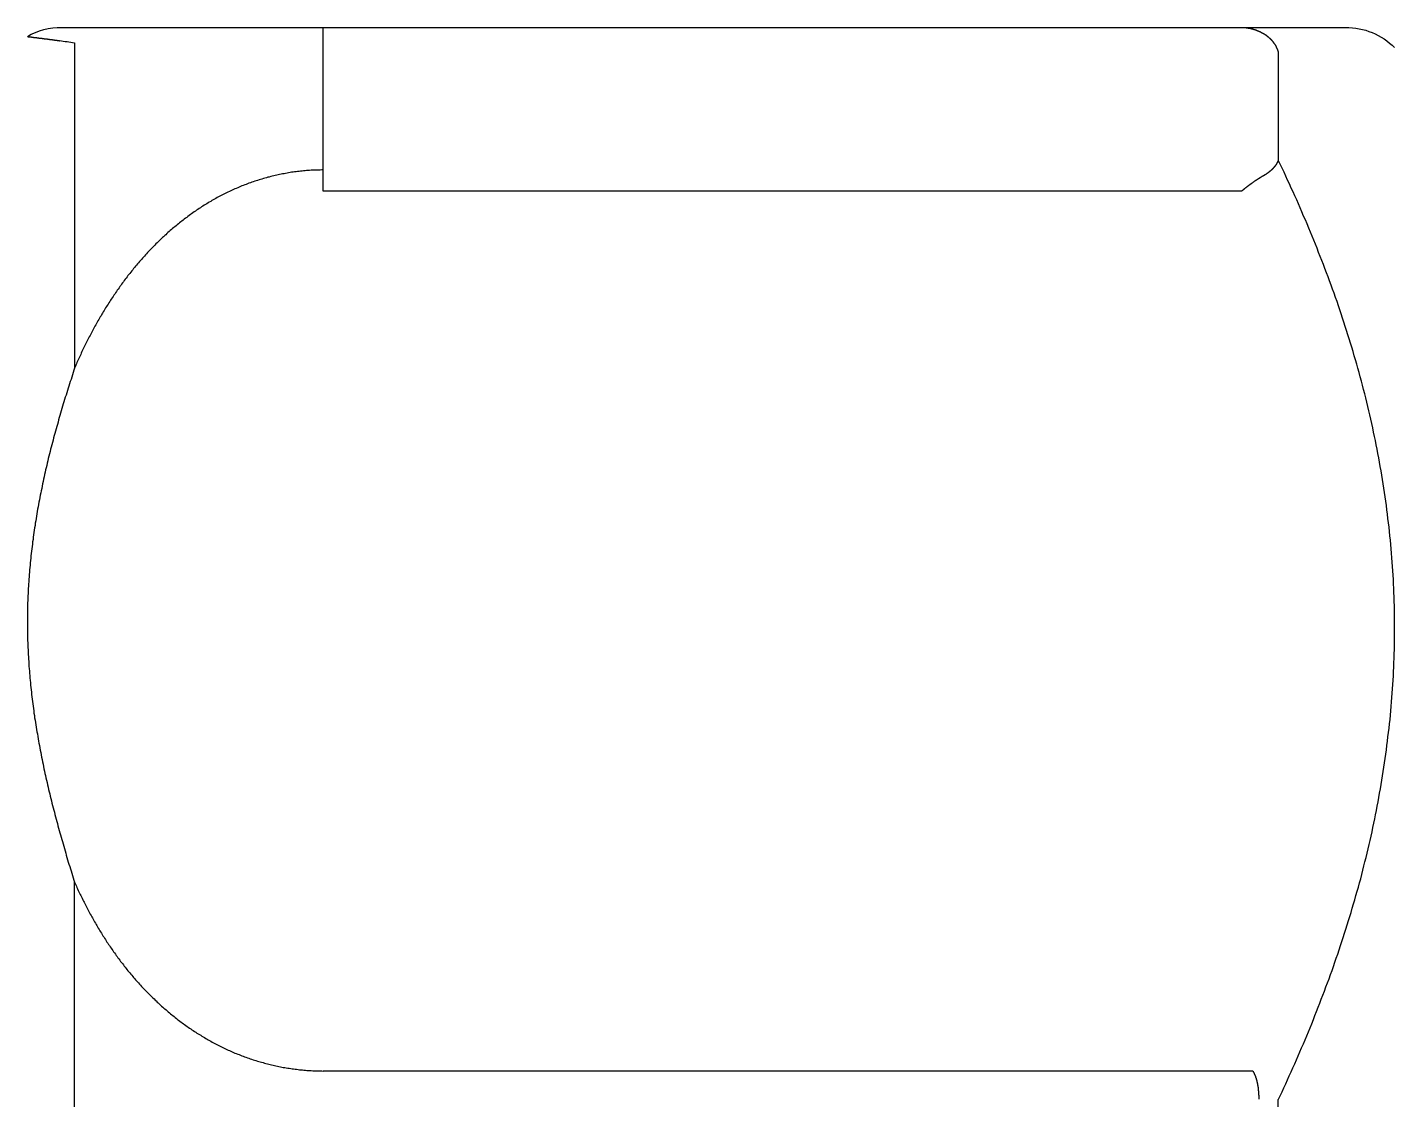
# Model space of a CAD drawing. Header units: millimetres. Extents: x 0 to 3800, y -67 to 2530.
# Drawn here: x 2374.67 to 2384.78, y 954.93 to 962.86 of the extents above; entities that cross this region are included whole.
import ezdxf

# ---------------------------------------------------------------- set-up
doc = ezdxf.new("R2010")
doc.units = ezdxf.units.MM
doc.layers.add('내부선 및 부속', color=4, linetype='Continuous')

msp = doc.modelspace()

# ---------------------------------------------------------------- linework, layer by layer
at = {"layer": '내부선 및 부속', "linetype": 'Continuous'}
for p, q in [((2374.925, 962.862), (2384.42, 962.862)), ((2376.859, 961.65), (2376.859, 962.862)), ((2375.02, 962.748), (2375.02, 960.343)), ((2383.923, 962.677), (2383.923, 961.88)), ((2383.651, 961.65), (2376.859, 961.65)), ((2375.02, 951.731), (2375.02, 956.541)), ((2376.859, 955.146), (2383.734, 955.146)), ((2383.923, 953.339), (2383.923, 954.934))]:
    msp.add_line(p, q, dxfattribs=at)
at = {"layer": '내부선 및 부속', "linetype": 'Continuous', "flags": 128}
for points in [[(2374.671, 962.795, -0.130102), (2374.925, 962.862)], [(2384.42, 962.862, -0.198912), (2384.783, 962.712)], [(2374.909, 962.764, -0.002224), (2375.02, 962.748)]]:
    msp.add_lwpolyline(points, format="xyb", dxfattribs=at)
for points in [[(2374.671, 962.794), (2374.672, 962.794), (2374.673, 962.794), (2374.673, 962.794), (2374.674, 962.794), (2374.675, 962.794), (2374.676, 962.793), (2374.677, 962.793), (2374.678, 962.793), (2374.679, 962.793), (2374.679, 962.793), (2374.68, 962.793), (2374.681, 962.793), (2374.682, 962.793), (2374.683, 962.793), (2374.683, 962.792), (2374.684, 962.792), (2374.685, 962.792), (2374.686, 962.792), (2374.687, 962.792), (2374.688, 962.792), (2374.688, 962.792), (2374.689, 962.792), (2374.69, 962.792), (2374.691, 962.792), (2374.692, 962.792), (2374.693, 962.792), (2374.693, 962.792), (2374.694, 962.791), (2374.695, 962.791), (2374.696, 962.791), (2374.697, 962.791), (2374.698, 962.791), (2374.698, 962.791), (2374.699, 962.791), (2374.7, 962.791), (2374.701, 962.791), (2374.702, 962.791), (2374.703, 962.79), (2374.703, 962.79), (2374.704, 962.79), (2374.705, 962.79), (2374.706, 962.79), (2374.707, 962.79), (2374.708, 962.79), (2374.708, 962.79), (2374.709, 962.789), (2374.71, 962.789), (2374.711, 962.789), (2374.712, 962.789), (2374.713, 962.789), (2374.713, 962.789), (2374.714, 962.789), (2374.715, 962.789), (2374.716, 962.789), (2374.717, 962.788), (2374.718, 962.788), (2374.718, 962.788), (2374.719, 962.788), (2374.72, 962.788), (2374.721, 962.788), (2374.722, 962.788), (2374.722, 962.788), (2374.723, 962.788), (2374.724, 962.788), (2374.725, 962.787), (2374.726, 962.787), (2374.727, 962.787), (2374.727, 962.787), (2374.728, 962.787), (2374.729, 962.787), (2374.73, 962.787), (2374.731, 962.787), (2374.732, 962.787), (2374.732, 962.787), (2374.733, 962.786), (2374.734, 962.786), (2374.735, 962.786), (2374.736, 962.786), (2374.737, 962.786), (2374.737, 962.786), (2374.738, 962.786), (2374.739, 962.786), (2374.74, 962.786), (2374.741, 962.786), (2374.742, 962.785), (2374.742, 962.785), (2374.743, 962.785), (2374.744, 962.785), (2374.745, 962.785), (2374.746, 962.785), (2374.747, 962.785), (2374.747, 962.785), (2374.748, 962.785), (2374.749, 962.785), (2374.75, 962.784), (2374.751, 962.784), (2374.752, 962.784), (2374.752, 962.784), (2374.753, 962.784), (2374.754, 962.784), (2374.754, 962.784), (2374.755, 962.784), (2374.756, 962.784), (2374.756, 962.784), (2374.757, 962.783), (2374.758, 962.783), (2374.759, 962.783), (2374.76, 962.783), (2374.761, 962.783), (2374.761, 962.783), (2374.762, 962.783), (2374.763, 962.783), (2374.764, 962.783), (2374.765, 962.783), (2374.766, 962.782), (2374.766, 962.782), (2374.767, 962.782), (2374.768, 962.782), (2374.769, 962.782), (2374.77, 962.782), (2374.771, 962.782), (2374.771, 962.782), (2374.772, 962.782), (2374.773, 962.781), (2374.774, 962.781), (2374.775, 962.781), (2374.776, 962.781), (2374.776, 962.781), (2374.777, 962.781), (2374.778, 962.781), (2374.779, 962.781), (2374.78, 962.781), (2374.781, 962.78), (2374.781, 962.78), (2374.782, 962.78), (2374.783, 962.78), (2374.784, 962.78), (2374.785, 962.78), (2374.786, 962.78), (2374.786, 962.78), (2374.787, 962.78), (2374.788, 962.78), (2374.789, 962.779), (2374.79, 962.779), (2374.791, 962.779), (2374.791, 962.779), (2374.792, 962.779), (2374.793, 962.779), (2374.794, 962.779), (2374.795, 962.779), (2374.795, 962.779), (2374.796, 962.778), (2374.797, 962.778), (2374.798, 962.778), (2374.799, 962.778), (2374.8, 962.778), (2374.8, 962.778), (2374.801, 962.778), (2374.802, 962.778), (2374.803, 962.778), (2374.804, 962.777), (2374.805, 962.777), (2374.805, 962.777), (2374.806, 962.777), (2374.807, 962.777), (2374.808, 962.777), (2374.809, 962.777), (2374.81, 962.777), (2374.81, 962.777), (2374.811, 962.776), (2374.812, 962.776), (2374.813, 962.776), (2374.814, 962.776), (2374.815, 962.776), (2374.815, 962.776), (2374.816, 962.776), (2374.817, 962.776), (2374.818, 962.776), (2374.819, 962.775), (2374.82, 962.775), (2374.82, 962.775), (2374.821, 962.775), (2374.822, 962.775), (2374.823, 962.775), (2374.824, 962.775), (2374.825, 962.775), (2374.825, 962.775), (2374.826, 962.774), (2374.827, 962.774), (2374.828, 962.774), (2374.829, 962.774), (2374.829, 962.774), (2374.83, 962.774), (2374.831, 962.774), (2374.832, 962.774), (2374.833, 962.774), (2374.834, 962.773), (2374.834, 962.773), (2374.835, 962.773), (2374.836, 962.773), (2374.837, 962.773), (2374.837, 962.773), (2374.838, 962.773), (2374.839, 962.773), (2374.839, 962.773), (2374.84, 962.773), (2374.841, 962.772), (2374.842, 962.772), (2374.843, 962.772), (2374.844, 962.772), (2374.844, 962.772), (2374.845, 962.772), (2374.846, 962.772), (2374.847, 962.772), (2374.848, 962.772), (2374.849, 962.771), (2374.849, 962.771), (2374.85, 962.771), (2374.851, 962.771), (2374.852, 962.771), (2374.853, 962.771), (2374.854, 962.771), (2374.854, 962.771), (2374.855, 962.771), (2374.856, 962.77), (2374.857, 962.77), (2374.858, 962.77), (2374.858, 962.77), (2374.859, 962.77), (2374.86, 962.77), (2374.861, 962.77), (2374.862, 962.77), (2374.863, 962.77), (2374.863, 962.769), (2374.864, 962.769), (2374.865, 962.769), (2374.866, 962.769), (2374.867, 962.769), (2374.868, 962.769), (2374.868, 962.769), (2374.869, 962.769), (2374.87, 962.769), (2374.871, 962.768), (2374.872, 962.768), (2374.873, 962.768), (2374.873, 962.768), (2374.874, 962.768), (2374.875, 962.768), (2374.876, 962.768), (2374.877, 962.768), (2374.878, 962.768), (2374.878, 962.767), (2374.879, 962.767), (2374.88, 962.767), (2374.881, 962.767), (2374.882, 962.767), (2374.883, 962.767), (2374.883, 962.767), (2374.884, 962.767), (2374.885, 962.766), (2374.886, 962.766), (2374.887, 962.766), (2374.887, 962.766), (2374.888, 962.766), (2374.889, 962.766), (2374.89, 962.766), (2374.891, 962.766), (2374.892, 962.766), (2374.892, 962.765), (2374.893, 962.765), (2374.894, 962.765), (2374.895, 962.765), (2374.896, 962.765), (2374.897, 962.765), (2374.897, 962.765), (2374.898, 962.765), (2374.899, 962.765), (2374.9, 962.764), (2374.901, 962.764), (2374.902, 962.764), (2374.902, 962.764), (2374.903, 962.764), (2374.904, 962.764), (2374.905, 962.764), (2374.906, 962.764), (2374.907, 962.764), (2374.907, 962.763), (2374.908, 962.763), (2374.909, 962.763), (2374.909, 962.763)], [(2383.65, 962.861), (2383.651, 962.861), (2383.653, 962.861), (2383.654, 962.861), (2383.655, 962.861), (2383.656, 962.861), (2383.657, 962.861), (2383.658, 962.861), (2383.659, 962.861), (2383.66, 962.861), (2383.661, 962.861), (2383.662, 962.861), (2383.663, 962.861), (2383.664, 962.861), (2383.665, 962.861), (2383.666, 962.861), (2383.667, 962.861), (2383.668, 962.861), (2383.669, 962.861), (2383.67, 962.861), (2383.672, 962.861), (2383.673, 962.861), (2383.674, 962.86), (2383.675, 962.86), (2383.676, 962.86), (2383.677, 962.86), (2383.678, 962.86), (2383.679, 962.86), (2383.68, 962.86), (2383.681, 962.86), (2383.682, 962.86), (2383.683, 962.86), (2383.684, 962.859), (2383.685, 962.859), (2383.686, 962.859), (2383.687, 962.859), (2383.688, 962.859), (2383.689, 962.859), (2383.691, 962.859), (2383.692, 962.859), (2383.693, 962.858), (2383.694, 962.858), (2383.695, 962.858), (2383.696, 962.858), (2383.697, 962.858), (2383.698, 962.858), (2383.699, 962.857), (2383.7, 962.857), (2383.701, 962.857), (2383.702, 962.857), (2383.703, 962.857), (2383.704, 962.857), (2383.705, 962.856), (2383.706, 962.856), (2383.707, 962.856), (2383.708, 962.856), (2383.709, 962.856), (2383.71, 962.855), (2383.712, 962.855), (2383.713, 962.855), (2383.714, 962.855), (2383.715, 962.855), (2383.716, 962.854), (2383.717, 962.854), (2383.718, 962.854), (2383.719, 962.854), (2383.72, 962.853), (2383.721, 962.853), (2383.722, 962.853), (2383.723, 962.853), (2383.724, 962.852), (2383.725, 962.852), (2383.726, 962.852), (2383.727, 962.852), (2383.728, 962.851), (2383.729, 962.851), (2383.73, 962.851), (2383.731, 962.851), (2383.732, 962.85), (2383.733, 962.85), (2383.734, 962.85), (2383.735, 962.849), (2383.736, 962.849), (2383.737, 962.849), (2383.738, 962.849), (2383.739, 962.848), (2383.74, 962.848), (2383.741, 962.848), (2383.742, 962.847), (2383.743, 962.847), (2383.744, 962.847), (2383.745, 962.846), (2383.746, 962.846), (2383.747, 962.846), (2383.749, 962.845), (2383.75, 962.845), (2383.751, 962.845), (2383.752, 962.844), (2383.753, 962.844), (2383.754, 962.844), (2383.755, 962.843), (2383.755, 962.843), (2383.756, 962.843), (2383.757, 962.843), (2383.758, 962.842), (2383.759, 962.842), (2383.76, 962.842), (2383.761, 962.841), (2383.762, 962.841), (2383.763, 962.84), (2383.764, 962.84), (2383.764, 962.84), (2383.765, 962.839), (2383.766, 962.839), (2383.767, 962.839), (2383.768, 962.838), (2383.769, 962.838), (2383.77, 962.837), (2383.771, 962.837), (2383.772, 962.837), (2383.773, 962.836), (2383.774, 962.836), (2383.775, 962.835), (2383.776, 962.835), (2383.777, 962.834), (2383.778, 962.834), (2383.779, 962.834), (2383.78, 962.833), (2383.781, 962.833), (2383.782, 962.832), (2383.783, 962.832), (2383.784, 962.831), (2383.785, 962.831), (2383.786, 962.831), (2383.787, 962.83), (2383.788, 962.83), (2383.789, 962.829), (2383.79, 962.829), (2383.791, 962.828), (2383.792, 962.828), (2383.793, 962.827), (2383.793, 962.827), (2383.794, 962.826), (2383.795, 962.826), (2383.796, 962.825), (2383.797, 962.825), (2383.798, 962.824), (2383.799, 962.824), (2383.8, 962.823), (2383.801, 962.823), (2383.802, 962.822), (2383.803, 962.822), (2383.804, 962.821), (2383.805, 962.821), (2383.806, 962.82), (2383.807, 962.82), (2383.807, 962.819), (2383.808, 962.819), (2383.809, 962.818), (2383.81, 962.818), (2383.811, 962.817), (2383.811, 962.817)], [(2383.811, 962.817), (2383.812, 962.817), (2383.813, 962.816), (2383.814, 962.816), (2383.815, 962.815), (2383.816, 962.814), (2383.817, 962.814), (2383.818, 962.813), (2383.819, 962.813), (2383.82, 962.812), (2383.821, 962.811), (2383.822, 962.811), (2383.823, 962.81), (2383.824, 962.81), (2383.825, 962.809), (2383.826, 962.808), (2383.827, 962.808), (2383.828, 962.807), (2383.829, 962.806), (2383.83, 962.806), (2383.831, 962.805), (2383.832, 962.804), (2383.832, 962.804), (2383.833, 962.803), (2383.834, 962.802), (2383.835, 962.802), (2383.836, 962.801), (2383.837, 962.8), (2383.838, 962.799), (2383.839, 962.799), (2383.84, 962.798), (2383.841, 962.797), (2383.842, 962.797), (2383.843, 962.796), (2383.844, 962.795), (2383.845, 962.794), (2383.845, 962.794), (2383.846, 962.793), (2383.847, 962.792), (2383.848, 962.792), (2383.849, 962.791), (2383.85, 962.79), (2383.851, 962.789), (2383.852, 962.788), (2383.852, 962.788), (2383.853, 962.787), (2383.854, 962.786), (2383.855, 962.785), (2383.856, 962.785), (2383.857, 962.784), (2383.858, 962.783), (2383.859, 962.782), (2383.859, 962.781), (2383.86, 962.781), (2383.861, 962.78), (2383.862, 962.779), (2383.863, 962.778), (2383.864, 962.777), (2383.864, 962.777), (2383.865, 962.776), (2383.866, 962.775), (2383.867, 962.774), (2383.868, 962.773), (2383.868, 962.772), (2383.869, 962.772), (2383.87, 962.771), (2383.871, 962.77), (2383.872, 962.769), (2383.872, 962.768), (2383.873, 962.767), (2383.874, 962.766), (2383.875, 962.766), (2383.875, 962.765), (2383.876, 962.764), (2383.877, 962.763), (2383.878, 962.762), (2383.878, 962.761), (2383.879, 962.76), (2383.88, 962.759), (2383.881, 962.758), (2383.881, 962.757), (2383.882, 962.757), (2383.883, 962.756), (2383.883, 962.755), (2383.884, 962.754), (2383.885, 962.753), (2383.886, 962.752), (2383.886, 962.751), (2383.887, 962.75), (2383.888, 962.749), (2383.888, 962.748), (2383.889, 962.747), (2383.89, 962.746), (2383.89, 962.745), (2383.891, 962.744), (2383.892, 962.743), (2383.892, 962.742), (2383.893, 962.742), (2383.894, 962.741), (2383.894, 962.74), (2383.895, 962.739), (2383.895, 962.739), (2383.895, 962.738), (2383.896, 962.737), (2383.897, 962.736), (2383.897, 962.735), (2383.898, 962.734), (2383.899, 962.733), (2383.899, 962.732), (2383.9, 962.731), (2383.9, 962.73), (2383.901, 962.729), (2383.901, 962.728), (2383.902, 962.727), (2383.903, 962.726), (2383.903, 962.725), (2383.904, 962.724), (2383.904, 962.723), (2383.905, 962.722), (2383.905, 962.721), (2383.906, 962.72), (2383.906, 962.718), (2383.907, 962.717), (2383.907, 962.716), (2383.908, 962.715), (2383.908, 962.714), (2383.909, 962.713), (2383.909, 962.712), (2383.91, 962.711), (2383.91, 962.71), (2383.911, 962.709), (2383.911, 962.708), (2383.912, 962.707), (2383.912, 962.706), (2383.913, 962.705), (2383.913, 962.704), (2383.914, 962.703), (2383.914, 962.702), (2383.915, 962.701), (2383.915, 962.7), (2383.916, 962.698), (2383.916, 962.697), (2383.916, 962.696), (2383.917, 962.695), (2383.917, 962.694), (2383.918, 962.693), (2383.918, 962.692), (2383.918, 962.691), (2383.919, 962.69), (2383.919, 962.689), (2383.92, 962.688), (2383.92, 962.687), (2383.92, 962.685), (2383.921, 962.684), (2383.921, 962.683), (2383.921, 962.682), (2383.922, 962.681), (2383.922, 962.68), (2383.922, 962.679), (2383.923, 962.678), (2383.923, 962.677), (2383.923, 962.677)], [(2383.923, 961.879), (2383.923, 961.878), (2383.922, 961.877), (2383.922, 961.876), (2383.922, 961.875), (2383.921, 961.874), (2383.921, 961.873), (2383.92, 961.872), (2383.92, 961.871), (2383.919, 961.871), (2383.919, 961.87), (2383.919, 961.869), (2383.918, 961.868), (2383.918, 961.867), (2383.917, 961.866), (2383.917, 961.865), (2383.916, 961.864), (2383.916, 961.863), (2383.915, 961.862), (2383.915, 961.861), (2383.914, 961.86), (2383.914, 961.86), (2383.913, 961.859), (2383.913, 961.858), (2383.912, 961.857), (2383.912, 961.856), (2383.911, 961.855), (2383.911, 961.854), (2383.91, 961.853), (2383.91, 961.853), (2383.909, 961.852), (2383.909, 961.851), (2383.908, 961.85), (2383.907, 961.849), (2383.907, 961.848), (2383.906, 961.847), (2383.906, 961.846), (2383.905, 961.846), (2383.905, 961.845), (2383.904, 961.844), (2383.903, 961.843), (2383.903, 961.842), (2383.902, 961.841), (2383.902, 961.841), (2383.901, 961.84), (2383.9, 961.839), (2383.9, 961.838), (2383.899, 961.837), (2383.899, 961.836), (2383.898, 961.836), (2383.897, 961.835), (2383.897, 961.834), (2383.896, 961.833), (2383.895, 961.832), (2383.895, 961.832), (2383.894, 961.831), (2383.893, 961.83), (2383.893, 961.829), (2383.892, 961.828), (2383.891, 961.828), (2383.891, 961.827), (2383.89, 961.826), (2383.889, 961.825), (2383.889, 961.824), (2383.888, 961.824), (2383.887, 961.823), (2383.887, 961.822), (2383.886, 961.821), (2383.885, 961.821), (2383.885, 961.82), (2383.884, 961.819), (2383.883, 961.818), (2383.882, 961.818), (2383.882, 961.817), (2383.881, 961.816), (2383.88, 961.815), (2383.88, 961.815), (2383.879, 961.814), (2383.878, 961.813), (2383.877, 961.812), (2383.877, 961.812), (2383.876, 961.811), (2383.875, 961.81), (2383.874, 961.809), (2383.874, 961.809), (2383.873, 961.808), (2383.872, 961.807), (2383.871, 961.807), (2383.871, 961.806), (2383.87, 961.805), (2383.869, 961.805), (2383.868, 961.804), (2383.868, 961.803), (2383.867, 961.802), (2383.866, 961.802), (2383.865, 961.801), (2383.865, 961.8), (2383.864, 961.8), (2383.863, 961.799), (2383.862, 961.798), (2383.861, 961.798), (2383.861, 961.798), (2383.861, 961.797), (2383.86, 961.796), (2383.859, 961.796), (2383.858, 961.795), (2383.857, 961.794), (2383.857, 961.794), (2383.856, 961.793), (2383.855, 961.792), (2383.854, 961.792), (2383.853, 961.791), (2383.852, 961.79), (2383.852, 961.79), (2383.851, 961.789), (2383.85, 961.789), (2383.849, 961.788), (2383.848, 961.787), (2383.848, 961.787), (2383.847, 961.786), (2383.846, 961.785), (2383.845, 961.785), (2383.844, 961.784), (2383.843, 961.784), (2383.842, 961.783), (2383.842, 961.782), (2383.841, 961.782), (2383.84, 961.781), (2383.839, 961.781), (2383.838, 961.78), (2383.837, 961.779), (2383.837, 961.779), (2383.836, 961.778), (2383.835, 961.778), (2383.834, 961.777), (2383.833, 961.777), (2383.832, 961.776), (2383.831, 961.775), (2383.83, 961.775), (2383.83, 961.774), (2383.829, 961.774), (2383.828, 961.773), (2383.827, 961.773), (2383.826, 961.772), (2383.825, 961.771), (2383.824, 961.771), (2383.824, 961.77), (2383.823, 961.77), (2383.822, 961.769), (2383.821, 961.769), (2383.82, 961.768), (2383.819, 961.768), (2383.818, 961.767), (2383.817, 961.767), (2383.816, 961.766), (2383.816, 961.766), (2383.815, 961.765), (2383.814, 961.765), (2383.813, 961.764), (2383.812, 961.764), (2383.811, 961.763), (2383.811, 961.763)], [(2383.923, 954.933), (2383.937, 954.962), (2383.951, 954.992), (2383.964, 955.021), (2383.978, 955.05), (2383.991, 955.08), (2384.004, 955.109), (2384.018, 955.139), (2384.031, 955.168), (2384.044, 955.198), (2384.057, 955.227), (2384.07, 955.257), (2384.083, 955.286), (2384.095, 955.316), (2384.108, 955.346), (2384.121, 955.376), (2384.133, 955.406), (2384.145, 955.435), (2384.158, 955.465), (2384.17, 955.495), (2384.182, 955.525), (2384.194, 955.555), (2384.206, 955.585), (2384.218, 955.616), (2384.229, 955.646), (2384.241, 955.676), (2384.253, 955.706), (2384.264, 955.736), (2384.275, 955.767), (2384.287, 955.797), (2384.298, 955.827), (2384.309, 955.858), (2384.32, 955.888), (2384.33, 955.919), (2384.341, 955.949), (2384.352, 955.98), (2384.362, 956.01), (2384.373, 956.041), (2384.383, 956.072), (2384.393, 956.102), (2384.403, 956.133), (2384.413, 956.164), (2384.423, 956.195), (2384.433, 956.226), (2384.442, 956.257), (2384.452, 956.287), (2384.461, 956.318), (2384.47, 956.349), (2384.479, 956.38), (2384.488, 956.412), (2384.497, 956.443), (2384.506, 956.474), (2384.515, 956.505), (2384.523, 956.536), (2384.532, 956.567), (2384.54, 956.599), (2384.548, 956.63), (2384.556, 956.661), (2384.564, 956.693), (2384.572, 956.724), (2384.579, 956.756), (2384.587, 956.787), (2384.594, 956.819), (2384.601, 956.85), (2384.609, 956.882), (2384.616, 956.914), (2384.622, 956.945), (2384.629, 956.977), (2384.636, 957.009), (2384.642, 957.04), (2384.648, 957.072), (2384.655, 957.104), (2384.661, 957.136), (2384.667, 957.168), (2384.672, 957.2), (2384.678, 957.231), (2384.683, 957.263), (2384.689, 957.295), (2384.694, 957.327), (2384.699, 957.359), (2384.704, 957.391), (2384.709, 957.423), (2384.713, 957.455), (2384.718, 957.487), (2384.722, 957.52), (2384.726, 957.552), (2384.731, 957.584), (2384.734, 957.616), (2384.738, 957.648), (2384.742, 957.68), (2384.745, 957.712), (2384.749, 957.745), (2384.752, 957.777), (2384.755, 957.809), (2384.758, 957.841), (2384.76, 957.874), (2384.763, 957.906), (2384.765, 957.938), (2384.768, 957.97), (2384.77, 958.003), (2384.772, 958.035), (2384.772, 958.035), (2384.774, 958.067), (2384.775, 958.1), (2384.777, 958.132), (2384.778, 958.164), (2384.779, 958.197), (2384.78, 958.229), (2384.781, 958.261), (2384.782, 958.294), (2384.783, 958.326), (2384.783, 958.358), (2384.783, 958.391), (2384.783, 958.423), (2384.783, 958.455), (2384.783, 958.488), (2384.783, 958.52), (2384.782, 958.553), (2384.781, 958.585), (2384.78, 958.617), (2384.779, 958.65), (2384.778, 958.682), (2384.777, 958.714), (2384.775, 958.747), (2384.774, 958.779), (2384.772, 958.811), (2384.77, 958.843), (2384.768, 958.876), (2384.765, 958.908), (2384.763, 958.94), (2384.76, 958.973), (2384.758, 959.005), (2384.755, 959.037), (2384.752, 959.069), (2384.748, 959.102), (2384.745, 959.134), (2384.742, 959.166), (2384.738, 959.198), (2384.734, 959.23), (2384.73, 959.262), (2384.726, 959.295), (2384.722, 959.327), (2384.717, 959.359), (2384.713, 959.391), (2384.708, 959.423), (2384.703, 959.455), (2384.698, 959.487), (2384.693, 959.519), (2384.688, 959.551), (2384.683, 959.583), (2384.677, 959.615), (2384.671, 959.647), (2384.666, 959.678), (2384.66, 959.71), (2384.654, 959.742), (2384.647, 959.774), (2384.641, 959.806), (2384.634, 959.837), (2384.628, 959.869), (2384.621, 959.901), (2384.614, 959.932), (2384.607, 959.964), (2384.6, 959.996), (2384.592, 960.027), (2384.585, 960.059), (2384.577, 960.09), (2384.57, 960.122), (2384.562, 960.153), (2384.554, 960.184), (2384.546, 960.216), (2384.537, 960.247), (2384.529, 960.278), (2384.52, 960.31), (2384.512, 960.341), (2384.503, 960.372), (2384.494, 960.403), (2384.485, 960.434), (2384.476, 960.465), (2384.467, 960.496), (2384.457, 960.527), (2384.448, 960.558), (2384.438, 960.589), (2384.428, 960.62), (2384.418, 960.65), (2384.408, 960.681), (2384.398, 960.712), (2384.388, 960.743), (2384.378, 960.773), (2384.367, 960.804), (2384.357, 960.835), (2384.346, 960.865), (2384.335, 960.896), (2384.324, 960.926), (2384.313, 960.956), (2384.302, 960.987), (2384.291, 961.017), (2384.28, 961.047), (2384.268, 961.078), (2384.257, 961.108), (2384.245, 961.138), (2384.233, 961.168), (2384.221, 961.198), (2384.221, 961.198), (2384.21, 961.228), (2384.197, 961.258), (2384.185, 961.288), (2384.173, 961.318), (2384.161, 961.348), (2384.148, 961.378), (2384.136, 961.408), (2384.123, 961.438), (2384.11, 961.467), (2384.098, 961.497), (2384.085, 961.527), (2384.072, 961.556), (2384.059, 961.586), (2384.045, 961.615), (2384.032, 961.645), (2384.019, 961.674), (2384.005, 961.704), (2383.992, 961.733), (2383.978, 961.762), (2383.965, 961.792), (2383.951, 961.821), (2383.937, 961.85), (2383.923, 961.879), (2383.923, 961.879)], [(2376.859, 961.808), (2376.848, 961.808), (2376.837, 961.807), (2376.825, 961.807), (2376.814, 961.807), (2376.803, 961.807), (2376.792, 961.806), (2376.781, 961.806), (2376.77, 961.805), (2376.759, 961.804), (2376.747, 961.803), (2376.736, 961.803), (2376.725, 961.802), (2376.714, 961.801), (2376.703, 961.799), (2376.692, 961.798), (2376.681, 961.797), (2376.669, 961.796), (2376.658, 961.794), (2376.647, 961.793), (2376.636, 961.791), (2376.625, 961.79), (2376.614, 961.788), (2376.603, 961.786), (2376.592, 961.784), (2376.581, 961.782), (2376.57, 961.78), (2376.559, 961.778), (2376.548, 961.776), (2376.537, 961.773), (2376.526, 961.771), (2376.515, 961.769), (2376.504, 961.766), (2376.493, 961.764), (2376.482, 961.761), (2376.471, 961.758), (2376.46, 961.755), (2376.449, 961.753), (2376.439, 961.75), (2376.428, 961.747), (2376.417, 961.744), (2376.406, 961.74), (2376.395, 961.737), (2376.385, 961.734), (2376.374, 961.73), (2376.363, 961.727), (2376.353, 961.724), (2376.342, 961.72), (2376.331, 961.716), (2376.321, 961.713), (2376.31, 961.709), (2376.3, 961.705), (2376.289, 961.701), (2376.279, 961.697), (2376.268, 961.693), (2376.258, 961.689), (2376.247, 961.684), (2376.237, 961.68), (2376.227, 961.676), (2376.216, 961.671), (2376.206, 961.667), (2376.196, 961.662), (2376.186, 961.658), (2376.175, 961.653), (2376.165, 961.648), (2376.155, 961.643), (2376.145, 961.639), (2376.135, 961.634), (2376.125, 961.629), (2376.115, 961.624), (2376.105, 961.618), (2376.095, 961.613), (2376.085, 961.608), (2376.075, 961.603), (2376.066, 961.597), (2376.056, 961.592), (2376.046, 961.586), (2376.036, 961.581), (2376.027, 961.575), (2376.017, 961.569), (2376.008, 961.564), (2375.998, 961.558), (2375.989, 961.552), (2375.979, 961.546), (2375.97, 961.54), (2375.96, 961.534), (2375.951, 961.528), (2375.941, 961.522), (2375.932, 961.516), (2375.923, 961.509), (2375.914, 961.503), (2375.904, 961.497), (2375.895, 961.49), (2375.886, 961.484), (2375.877, 961.477), (2375.868, 961.471), (2375.859, 961.464), (2375.85, 961.457), (2375.841, 961.451), (2375.832, 961.444), (2375.823, 961.437), (2375.823, 961.437), (2375.814, 961.43), (2375.806, 961.423), (2375.797, 961.416), (2375.788, 961.409), (2375.779, 961.402), (2375.771, 961.395), (2375.762, 961.388), (2375.754, 961.381), (2375.745, 961.374), (2375.737, 961.366), (2375.728, 961.359), (2375.72, 961.352), (2375.711, 961.344), (2375.703, 961.337), (2375.695, 961.329), (2375.687, 961.322), (2375.678, 961.314), (2375.67, 961.307), (2375.662, 961.299), (2375.654, 961.291), (2375.646, 961.284), (2375.638, 961.276), (2375.63, 961.268), (2375.622, 961.26), (2375.614, 961.252), (2375.606, 961.244), (2375.598, 961.236), (2375.591, 961.228), (2375.583, 961.22), (2375.575, 961.212), (2375.567, 961.204), (2375.56, 961.196), (2375.552, 961.188), (2375.545, 961.18), (2375.537, 961.171), (2375.53, 961.163), (2375.522, 961.155), (2375.515, 961.146), (2375.508, 961.138), (2375.5, 961.13), (2375.493, 961.121), (2375.486, 961.113), (2375.479, 961.104), (2375.471, 961.096), (2375.464, 961.087), (2375.457, 961.078), (2375.45, 961.07), (2375.443, 961.061), (2375.436, 961.052), (2375.429, 961.043), (2375.422, 961.035), (2375.415, 961.026), (2375.409, 961.017), (2375.402, 961.008), (2375.395, 960.999), (2375.388, 960.99), (2375.382, 960.981), (2375.375, 960.972), (2375.368, 960.963), (2375.362, 960.954), (2375.355, 960.945), (2375.349, 960.936), (2375.342, 960.927), (2375.336, 960.918), (2375.33, 960.909), (2375.323, 960.9), (2375.317, 960.89), (2375.311, 960.881), (2375.305, 960.872), (2375.298, 960.863), (2375.292, 960.853), (2375.286, 960.844), (2375.28, 960.835), (2375.274, 960.825), (2375.268, 960.816), (2375.262, 960.806), (2375.256, 960.797), (2375.25, 960.788), (2375.244, 960.778), (2375.239, 960.769), (2375.233, 960.759), (2375.227, 960.749), (2375.221, 960.74), (2375.216, 960.73), (2375.21, 960.721), (2375.204, 960.711), (2375.199, 960.701), (2375.193, 960.692), (2375.188, 960.682), (2375.182, 960.672), (2375.177, 960.662), (2375.171, 960.653), (2375.166, 960.643), (2375.161, 960.633), (2375.155, 960.623), (2375.15, 960.614), (2375.145, 960.604), (2375.14, 960.594), (2375.135, 960.584), (2375.129, 960.574), (2375.129, 960.574), (2375.124, 960.564), (2375.119, 960.554), (2375.114, 960.544), (2375.109, 960.534), (2375.104, 960.524), (2375.099, 960.514), (2375.094, 960.504), (2375.09, 960.494), (2375.085, 960.484), (2375.08, 960.474), (2375.075, 960.464), (2375.07, 960.454), (2375.066, 960.444), (2375.061, 960.434), (2375.056, 960.424), (2375.052, 960.413), (2375.047, 960.403), (2375.043, 960.393), (2375.038, 960.383), (2375.034, 960.373), (2375.029, 960.363), (2375.025, 960.352), (2375.02, 960.342), (2375.02, 960.342)], [(2383.811, 961.763), (2383.81, 961.762), (2383.809, 961.762), (2383.808, 961.761), (2383.807, 961.761), (2383.806, 961.76), (2383.805, 961.759), (2383.804, 961.759), (2383.802, 961.758), (2383.801, 961.757), (2383.8, 961.757), (2383.799, 961.756), (2383.798, 961.756), (2383.797, 961.755), (2383.796, 961.754), (2383.795, 961.754), (2383.794, 961.753), (2383.793, 961.752), (2383.792, 961.752), (2383.791, 961.751), (2383.79, 961.751), (2383.789, 961.75), (2383.788, 961.749), (2383.787, 961.749), (2383.785, 961.748), (2383.784, 961.747), (2383.783, 961.747), (2383.782, 961.746), (2383.781, 961.745), (2383.78, 961.745), (2383.779, 961.744), (2383.778, 961.743), (2383.777, 961.743), (2383.776, 961.742), (2383.775, 961.741), (2383.774, 961.741), (2383.773, 961.74), (2383.772, 961.739), (2383.771, 961.739), (2383.77, 961.738), (2383.769, 961.737), (2383.768, 961.737), (2383.767, 961.736), (2383.766, 961.735), (2383.765, 961.735), (2383.763, 961.734), (2383.762, 961.733), (2383.761, 961.733), (2383.76, 961.732), (2383.759, 961.731), (2383.758, 961.731), (2383.757, 961.73), (2383.756, 961.729), (2383.755, 961.729), (2383.754, 961.728), (2383.753, 961.727), (2383.752, 961.727), (2383.751, 961.726), (2383.75, 961.725), (2383.749, 961.724), (2383.748, 961.724), (2383.747, 961.723), (2383.746, 961.722), (2383.745, 961.722), (2383.744, 961.721), (2383.743, 961.72), (2383.742, 961.72), (2383.741, 961.719), (2383.74, 961.718), (2383.739, 961.717), (2383.738, 961.717), (2383.737, 961.716), (2383.736, 961.715), (2383.735, 961.715), (2383.734, 961.714), (2383.733, 961.713), (2383.732, 961.712), (2383.731, 961.712), (2383.73, 961.711), (2383.729, 961.71), (2383.728, 961.71), (2383.727, 961.709), (2383.726, 961.708), (2383.725, 961.707), (2383.724, 961.707), (2383.723, 961.706), (2383.722, 961.705), (2383.721, 961.705), (2383.72, 961.704), (2383.719, 961.703), (2383.718, 961.702), (2383.717, 961.702), (2383.716, 961.701), (2383.715, 961.7), (2383.714, 961.699), (2383.713, 961.699), (2383.712, 961.698), (2383.711, 961.697), (2383.71, 961.696), (2383.709, 961.696), (2383.708, 961.695), (2383.708, 961.695), (2383.707, 961.694), (2383.706, 961.694), (2383.705, 961.693), (2383.704, 961.692), (2383.703, 961.691), (2383.702, 961.691), (2383.701, 961.69), (2383.7, 961.689), (2383.699, 961.688), (2383.698, 961.688), (2383.697, 961.687), (2383.696, 961.686), (2383.695, 961.685), (2383.694, 961.685), (2383.693, 961.684), (2383.692, 961.683), (2383.691, 961.682), (2383.69, 961.681), (2383.689, 961.681), (2383.688, 961.68), (2383.687, 961.679), (2383.686, 961.678), (2383.685, 961.678), (2383.684, 961.677), (2383.683, 961.676), (2383.682, 961.675), (2383.681, 961.675), (2383.68, 961.674), (2383.679, 961.673), (2383.678, 961.672), (2383.677, 961.672), (2383.676, 961.671), (2383.675, 961.67), (2383.674, 961.669), (2383.673, 961.668), (2383.672, 961.668), (2383.671, 961.667), (2383.671, 961.666), (2383.67, 961.665), (2383.669, 961.665), (2383.668, 961.664), (2383.667, 961.663), (2383.666, 961.662), (2383.665, 961.661), (2383.664, 961.661), (2383.663, 961.66), (2383.662, 961.659), (2383.661, 961.658), (2383.66, 961.657), (2383.659, 961.657), (2383.658, 961.656), (2383.657, 961.655), (2383.656, 961.654), (2383.655, 961.654), (2383.654, 961.653), (2383.653, 961.652), (2383.652, 961.651), (2383.651, 961.65), (2383.65, 961.65), (2383.65, 961.65)], [(2375.02, 960.342), (2375.015, 960.326), (2375.01, 960.309), (2375.004, 960.292), (2374.999, 960.276), (2374.994, 960.259), (2374.988, 960.243), (2374.983, 960.226), (2374.978, 960.21), (2374.973, 960.193), (2374.967, 960.176), (2374.962, 960.16), (2374.957, 960.143), (2374.952, 960.127), (2374.947, 960.11), (2374.942, 960.093), (2374.937, 960.077), (2374.932, 960.06), (2374.927, 960.043), (2374.922, 960.027), (2374.917, 960.01), (2374.912, 959.993), (2374.907, 959.977), (2374.902, 959.96), (2374.898, 959.943), (2374.893, 959.926), (2374.888, 959.91), (2374.884, 959.893), (2374.879, 959.876), (2374.874, 959.859), (2374.87, 959.843), (2374.865, 959.826), (2374.861, 959.809), (2374.856, 959.792), (2374.852, 959.775), (2374.848, 959.758), (2374.843, 959.742), (2374.839, 959.725), (2374.835, 959.708), (2374.831, 959.691), (2374.826, 959.674), (2374.822, 959.657), (2374.818, 959.64), (2374.814, 959.623), (2374.81, 959.606), (2374.806, 959.589), (2374.803, 959.572), (2374.799, 959.555), (2374.795, 959.538), (2374.791, 959.521), (2374.788, 959.504), (2374.784, 959.487), (2374.78, 959.47), (2374.777, 959.453), (2374.773, 959.436), (2374.77, 959.419), (2374.767, 959.402), (2374.763, 959.385), (2374.76, 959.368), (2374.757, 959.351), (2374.754, 959.334), (2374.75, 959.317), (2374.747, 959.299), (2374.744, 959.282), (2374.741, 959.265), (2374.739, 959.248), (2374.736, 959.231), (2374.733, 959.214), (2374.73, 959.196), (2374.728, 959.179), (2374.725, 959.162), (2374.722, 959.145), (2374.72, 959.127), (2374.717, 959.11), (2374.715, 959.093), (2374.713, 959.076), (2374.71, 959.058), (2374.708, 959.041), (2374.706, 959.024), (2374.704, 959.007), (2374.702, 958.989), (2374.7, 958.972), (2374.698, 958.955), (2374.696, 958.937), (2374.695, 958.92), (2374.693, 958.903), (2374.691, 958.885), (2374.69, 958.868), (2374.688, 958.851), (2374.687, 958.833), (2374.685, 958.816), (2374.684, 958.799), (2374.683, 958.781), (2374.681, 958.764), (2374.68, 958.746), (2374.679, 958.729), (2374.678, 958.712), (2374.677, 958.694), (2374.676, 958.677), (2374.675, 958.659), (2374.675, 958.642), (2374.675, 958.642), (2374.674, 958.625), (2374.673, 958.607), (2374.673, 958.59), (2374.672, 958.573), (2374.672, 958.555), (2374.672, 958.538), (2374.671, 958.52), (2374.671, 958.503), (2374.671, 958.486), (2374.671, 958.468), (2374.671, 958.451), (2374.671, 958.433), (2374.671, 958.416), (2374.672, 958.399), (2374.672, 958.381), (2374.672, 958.364), (2374.673, 958.346), (2374.673, 958.329), (2374.674, 958.312), (2374.674, 958.294), (2374.675, 958.277), (2374.676, 958.259), (2374.677, 958.242), (2374.678, 958.225), (2374.679, 958.207), (2374.68, 958.19), (2374.681, 958.172), (2374.682, 958.155), (2374.683, 958.138), (2374.684, 958.12), (2374.686, 958.103), (2374.687, 958.086), (2374.689, 958.068), (2374.69, 958.051), (2374.692, 958.034), (2374.694, 958.016), (2374.695, 957.999), (2374.697, 957.982), (2374.699, 957.964), (2374.701, 957.947), (2374.703, 957.93), (2374.705, 957.912), (2374.707, 957.895), (2374.709, 957.878), (2374.711, 957.861), (2374.713, 957.843), (2374.716, 957.826), (2374.718, 957.809), (2374.72, 957.791), (2374.723, 957.774), (2374.725, 957.757), (2374.728, 957.74), (2374.731, 957.723), (2374.733, 957.705), (2374.736, 957.688), (2374.739, 957.671), (2374.742, 957.654), (2374.745, 957.637), (2374.748, 957.619), (2374.751, 957.602), (2374.754, 957.585), (2374.757, 957.568), (2374.76, 957.551), (2374.763, 957.534), (2374.766, 957.517), (2374.77, 957.5), (2374.773, 957.482), (2374.776, 957.465), (2374.78, 957.448), (2374.783, 957.431), (2374.787, 957.414), (2374.79, 957.397), (2374.794, 957.38), (2374.798, 957.363), (2374.801, 957.346), (2374.805, 957.329), (2374.809, 957.312), (2374.813, 957.295), (2374.817, 957.278), (2374.821, 957.261), (2374.825, 957.244), (2374.828, 957.227), (2374.833, 957.21), (2374.837, 957.194), (2374.841, 957.177), (2374.845, 957.16), (2374.849, 957.143), (2374.853, 957.126), (2374.858, 957.109), (2374.862, 957.092), (2374.866, 957.075), (2374.871, 957.059), (2374.875, 957.042), (2374.879, 957.025), (2374.884, 957.008), (2374.888, 956.991), (2374.893, 956.975), (2374.897, 956.958), (2374.902, 956.941), (2374.907, 956.924), (2374.907, 956.924), (2374.911, 956.907), (2374.916, 956.891), (2374.921, 956.874), (2374.926, 956.857), (2374.93, 956.841), (2374.935, 956.824), (2374.94, 956.807), (2374.945, 956.79), (2374.95, 956.774), (2374.955, 956.757), (2374.959, 956.74), (2374.964, 956.724), (2374.969, 956.707), (2374.974, 956.69), (2374.979, 956.674), (2374.985, 956.657), (2374.99, 956.64), (2374.995, 956.624), (2375, 956.607), (2375.005, 956.591), (2375.01, 956.574), (2375.015, 956.557), (2375.02, 956.541), (2375.02, 956.541)], [(2375.02, 956.541), (2375.025, 956.531), (2375.029, 956.521), (2375.034, 956.511), (2375.038, 956.501), (2375.043, 956.491), (2375.048, 956.481), (2375.052, 956.471), (2375.057, 956.461), (2375.062, 956.451), (2375.066, 956.442), (2375.071, 956.432), (2375.076, 956.422), (2375.081, 956.412), (2375.086, 956.402), (2375.091, 956.393), (2375.096, 956.383), (2375.101, 956.373), (2375.106, 956.363), (2375.111, 956.354), (2375.116, 956.344), (2375.121, 956.334), (2375.126, 956.325), (2375.131, 956.315), (2375.136, 956.305), (2375.142, 956.296), (2375.147, 956.286), (2375.152, 956.277), (2375.158, 956.267), (2375.163, 956.258), (2375.168, 956.248), (2375.174, 956.239), (2375.179, 956.229), (2375.185, 956.22), (2375.19, 956.21), (2375.196, 956.201), (2375.202, 956.192), (2375.207, 956.182), (2375.213, 956.173), (2375.219, 956.164), (2375.225, 956.154), (2375.23, 956.145), (2375.236, 956.136), (2375.242, 956.127), (2375.248, 956.117), (2375.254, 956.108), (2375.26, 956.099), (2375.266, 956.09), (2375.272, 956.081), (2375.278, 956.072), (2375.284, 956.063), (2375.291, 956.054), (2375.297, 956.045), (2375.303, 956.036), (2375.309, 956.027), (2375.316, 956.018), (2375.322, 956.009), (2375.328, 956), (2375.335, 955.991), (2375.341, 955.982), (2375.348, 955.974), (2375.354, 955.965), (2375.361, 955.956), (2375.368, 955.947), (2375.374, 955.939), (2375.381, 955.93), (2375.388, 955.921), (2375.395, 955.913), (2375.401, 955.904), (2375.408, 955.896), (2375.415, 955.887), (2375.422, 955.879), (2375.429, 955.87), (2375.436, 955.862), (2375.443, 955.853), (2375.45, 955.845), (2375.457, 955.837), (2375.464, 955.828), (2375.472, 955.82), (2375.479, 955.812), (2375.486, 955.804), (2375.493, 955.796), (2375.501, 955.788), (2375.508, 955.779), (2375.516, 955.771), (2375.523, 955.763), (2375.531, 955.755), (2375.538, 955.747), (2375.546, 955.74), (2375.553, 955.732), (2375.561, 955.724), (2375.569, 955.716), (2375.576, 955.708), (2375.584, 955.701), (2375.592, 955.693), (2375.6, 955.685), (2375.608, 955.678), (2375.616, 955.67), (2375.623, 955.663), (2375.631, 955.655), (2375.639, 955.648), (2375.639, 955.648), (2375.648, 955.64), (2375.656, 955.633), (2375.664, 955.625), (2375.672, 955.618), (2375.68, 955.611), (2375.688, 955.604), (2375.697, 955.597), (2375.705, 955.589), (2375.713, 955.582), (2375.722, 955.575), (2375.73, 955.568), (2375.739, 955.561), (2375.747, 955.555), (2375.756, 955.548), (2375.764, 955.541), (2375.773, 955.534), (2375.782, 955.527), (2375.79, 955.521), (2375.799, 955.514), (2375.808, 955.507), (2375.817, 955.501), (2375.825, 955.494), (2375.834, 955.488), (2375.843, 955.482), (2375.852, 955.475), (2375.861, 955.469), (2375.87, 955.463), (2375.879, 955.457), (2375.888, 955.45), (2375.897, 955.444), (2375.907, 955.438), (2375.916, 955.432), (2375.925, 955.426), (2375.934, 955.42), (2375.944, 955.415), (2375.953, 955.409), (2375.962, 955.403), (2375.972, 955.397), (2375.981, 955.392), (2375.99, 955.386), (2376, 955.381), (2376.009, 955.375), (2376.019, 955.37), (2376.029, 955.365), (2376.038, 955.359), (2376.048, 955.354), (2376.058, 955.349), (2376.067, 955.344), (2376.077, 955.339), (2376.087, 955.334), (2376.097, 955.329), (2376.106, 955.324), (2376.116, 955.319), (2376.126, 955.314), (2376.136, 955.31), (2376.146, 955.305), (2376.156, 955.3), (2376.166, 955.296), (2376.176, 955.291), (2376.186, 955.287), (2376.196, 955.283), (2376.206, 955.278), (2376.216, 955.274), (2376.227, 955.27), (2376.237, 955.266), (2376.247, 955.262), (2376.257, 955.258), (2376.268, 955.254), (2376.278, 955.25), (2376.288, 955.247), (2376.299, 955.243), (2376.309, 955.239), (2376.319, 955.236), (2376.33, 955.232), (2376.34, 955.229), (2376.351, 955.225), (2376.361, 955.222), (2376.372, 955.219), (2376.382, 955.216), (2376.393, 955.213), (2376.404, 955.21), (2376.414, 955.207), (2376.425, 955.204), (2376.435, 955.201), (2376.446, 955.198), (2376.457, 955.196), (2376.467, 955.193), (2376.478, 955.19), (2376.489, 955.188), (2376.5, 955.185), (2376.51, 955.183), (2376.521, 955.181), (2376.532, 955.179), (2376.543, 955.176), (2376.554, 955.174), (2376.564, 955.172), (2376.575, 955.17), (2376.586, 955.169), (2376.597, 955.167), (2376.608, 955.165), (2376.608, 955.165), (2376.619, 955.163), (2376.63, 955.162), (2376.64, 955.16), (2376.651, 955.159), (2376.662, 955.158), (2376.673, 955.156), (2376.684, 955.155), (2376.695, 955.154), (2376.706, 955.153), (2376.717, 955.152), (2376.728, 955.151), (2376.739, 955.15), (2376.75, 955.149), (2376.76, 955.149), (2376.771, 955.148), (2376.782, 955.147), (2376.793, 955.147), (2376.804, 955.146), (2376.815, 955.146), (2376.826, 955.146), (2376.837, 955.146), (2376.848, 955.146), (2376.859, 955.145), (2376.859, 955.145)], [(2383.734, 955.145), (2383.735, 955.144), (2383.736, 955.143), (2383.736, 955.142), (2383.737, 955.141), (2383.738, 955.14), (2383.738, 955.139), (2383.739, 955.137), (2383.74, 955.136), (2383.74, 955.135), (2383.741, 955.134), (2383.741, 955.133), (2383.742, 955.131), (2383.743, 955.13), (2383.743, 955.129), (2383.744, 955.128), (2383.744, 955.127), (2383.745, 955.125), (2383.745, 955.124), (2383.746, 955.123), (2383.747, 955.122), (2383.747, 955.12), (2383.748, 955.119), (2383.748, 955.118), (2383.749, 955.117), (2383.749, 955.115), (2383.75, 955.114), (2383.75, 955.113), (2383.751, 955.112), (2383.751, 955.11), (2383.752, 955.109), (2383.752, 955.108), (2383.753, 955.107), (2383.753, 955.105), (2383.754, 955.104), (2383.754, 955.103), (2383.755, 955.102), (2383.755, 955.1), (2383.755, 955.099), (2383.756, 955.098), (2383.756, 955.097), (2383.757, 955.095), (2383.757, 955.094), (2383.758, 955.093), (2383.758, 955.091), (2383.758, 955.09), (2383.759, 955.089), (2383.759, 955.088), (2383.76, 955.086), (2383.76, 955.085), (2383.76, 955.084), (2383.761, 955.082), (2383.761, 955.081), (2383.761, 955.08), (2383.762, 955.079), (2383.762, 955.077), (2383.762, 955.076), (2383.763, 955.075), (2383.763, 955.073), (2383.764, 955.072), (2383.764, 955.071), (2383.764, 955.069), (2383.764, 955.068), (2383.765, 955.067), (2383.765, 955.066), (2383.765, 955.064), (2383.766, 955.063), (2383.766, 955.062), (2383.766, 955.06), (2383.767, 955.059), (2383.767, 955.058), (2383.767, 955.056), (2383.767, 955.055), (2383.768, 955.054), (2383.768, 955.052), (2383.768, 955.051), (2383.769, 955.05), (2383.769, 955.048), (2383.769, 955.047), (2383.769, 955.046), (2383.77, 955.044), (2383.77, 955.043), (2383.77, 955.042), (2383.77, 955.041), (2383.77, 955.039), (2383.771, 955.038), (2383.771, 955.037), (2383.771, 955.035), (2383.771, 955.034), (2383.772, 955.033), (2383.772, 955.031), (2383.772, 955.03), (2383.772, 955.029), (2383.772, 955.027), (2383.773, 955.026), (2383.773, 955.025), (2383.773, 955.023), (2383.773, 955.022), (2383.773, 955.021), (2383.773, 955.019), (2383.774, 955.018), (2383.774, 955.018), (2383.774, 955.017), (2383.774, 955.015), (2383.774, 955.014), (2383.774, 955.012), (2383.774, 955.011), (2383.775, 955.01), (2383.775, 955.008), (2383.775, 955.007), (2383.775, 955.006), (2383.775, 955.004), (2383.775, 955.003), (2383.775, 955.002), (2383.775, 955), (2383.776, 954.999), (2383.776, 954.998), (2383.776, 954.996), (2383.776, 954.995), (2383.776, 954.994), (2383.776, 954.992), (2383.776, 954.991), (2383.776, 954.99), (2383.776, 954.988), (2383.776, 954.987), (2383.777, 954.986), (2383.777, 954.984), (2383.777, 954.983), (2383.777, 954.982), (2383.777, 954.98), (2383.777, 954.979), (2383.777, 954.978), (2383.777, 954.976), (2383.777, 954.975), (2383.777, 954.973), (2383.777, 954.972), (2383.777, 954.971), (2383.777, 954.969), (2383.777, 954.968), (2383.778, 954.967), (2383.778, 954.965), (2383.778, 954.964), (2383.778, 954.963), (2383.778, 954.961), (2383.778, 954.96), (2383.778, 954.959), (2383.778, 954.957), (2383.778, 954.956), (2383.778, 954.955), (2383.778, 954.953), (2383.778, 954.952), (2383.778, 954.951), (2383.778, 954.949), (2383.778, 954.948), (2383.778, 954.947), (2383.778, 954.945), (2383.778, 954.944), (2383.778, 954.943), (2383.778, 954.941), (2383.778, 954.94), (2383.778, 954.938), (2383.778, 954.938)]]:
    msp.add_lwpolyline(points, dxfattribs=at)

doc.saveas('drawing.dxf')
